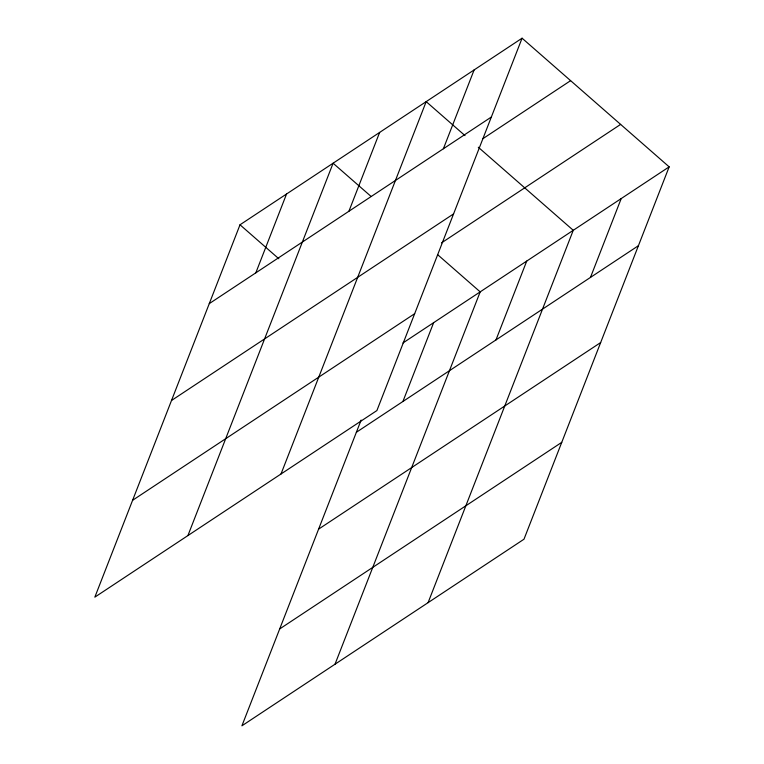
<?xml version="1.0" encoding="UTF-8"?>
<svg xmlns="http://www.w3.org/2000/svg" width="764" height="764" viewBox="0 0 764 764"><rect width="100%" height="100%" fill="white"/><g stroke="black" fill="none" stroke-linecap="round" stroke-linejoin="round"><path stroke-width="1.15" d="M522.079 38.2L240.011 224.788L94.841 597.142L376.9 410.554L522.079 38.2L669.159 166.858L523.989 539.212L241.921 725.8L361.124 420.076M255.816 272.844L286.548 194.008M187.915 535.564L333.094 163.219L371.037 196.405M348.9 211.265L379.632 132.43M280.999 473.995L426.178 101.641L465.009 135.61M443.387 148.76L474.129 69.925M402.905 401.501L433.637 322.656M335.004 664.222L480.184 291.877L437.82 254.823M495.979 339.923L526.721 261.087M428.088 602.653L573.258 230.298L478.283 147.223M590.476 277.418L621.208 198.573M209.269 303.633L491.338 117.035M482.542 138.914L570.612 80.659M171.508 400.489L453.577 213.901M441.544 242.866L620.626 124.398M132.602 500.286L414.661 313.689M402.943 342.969L669.159 166.858M356.358 432.29L638.427 245.693M318.598 529.146L600.657 342.558M279.691 628.944L561.75 442.346M240.011 224.788L278.841 258.757"/></g></svg>
